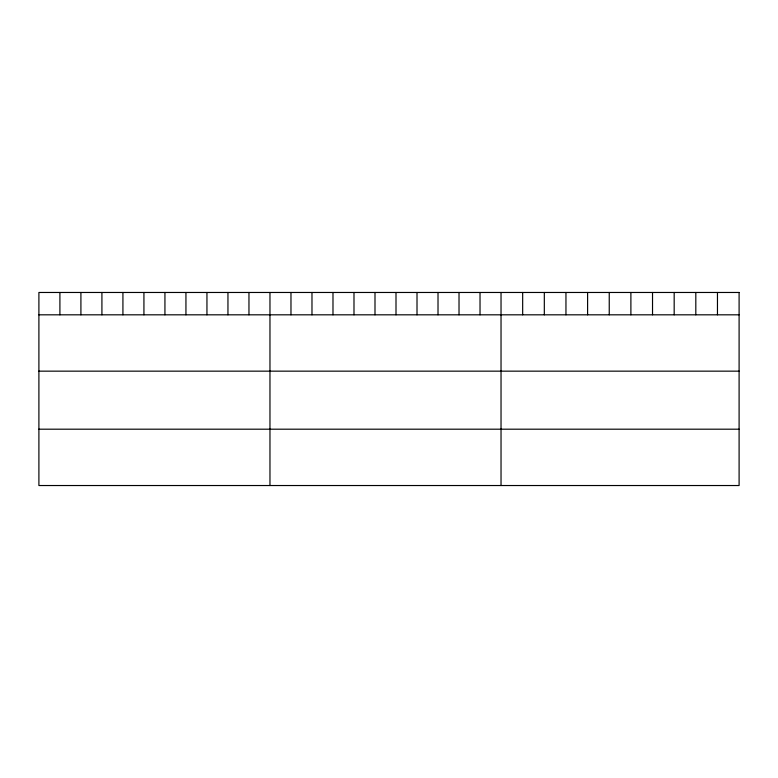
<?xml version="1.0" encoding="UTF-8"?>
<svg xmlns="http://www.w3.org/2000/svg" width="778" height="778" viewBox="0 0 778 778"><rect width="100%" height="100%" fill="white"/><g stroke="black" fill="none" stroke-linecap="round" stroke-linejoin="round"><path stroke-width="1.17" d="M38.9 314.818L739.1 314.818M38.9 371.155L739.1 371.155M38.9 429.193L739.1 429.193M717.462 292.47L717.462 314.818M695.814 292.47L695.814 314.818M674.176 292.47L674.176 314.818M652.528 292.47L652.528 314.818M630.89 292.47L630.89 314.818M609.242 292.47L609.242 314.818M587.604 292.47L587.604 314.818M565.956 292.47L565.956 314.818M544.318 292.47L544.318 314.818M522.67 292.47L522.67 314.818M501.032 292.47L501.032 485.53M480.026 292.47L480.026 314.818M459.02 292.47L459.02 314.818M438.014 292.47L438.014 314.818M417.008 292.47L417.008 314.818M396.002 292.47L396.002 314.818M374.996 292.47L374.996 314.818M353.99 292.47L353.99 314.818M332.984 292.47L332.984 314.818M311.978 292.47L311.978 314.818M290.972 292.47L290.972 314.818M269.966 292.47L269.966 485.53M248.96 292.47L248.96 314.818M227.954 292.47L227.954 314.818M206.948 292.47L206.948 314.818M185.942 292.47L185.942 314.818M164.936 292.47L164.936 314.818M143.93 292.47L143.93 314.818M122.924 292.47L122.924 314.818M101.918 292.47L101.918 314.818M80.912 292.47L80.912 314.818M59.906 292.47L59.906 314.818M739.1 292.47L38.9 292.47L38.9 485.53L739.1 485.53L739.1 292.47"/></g></svg>
